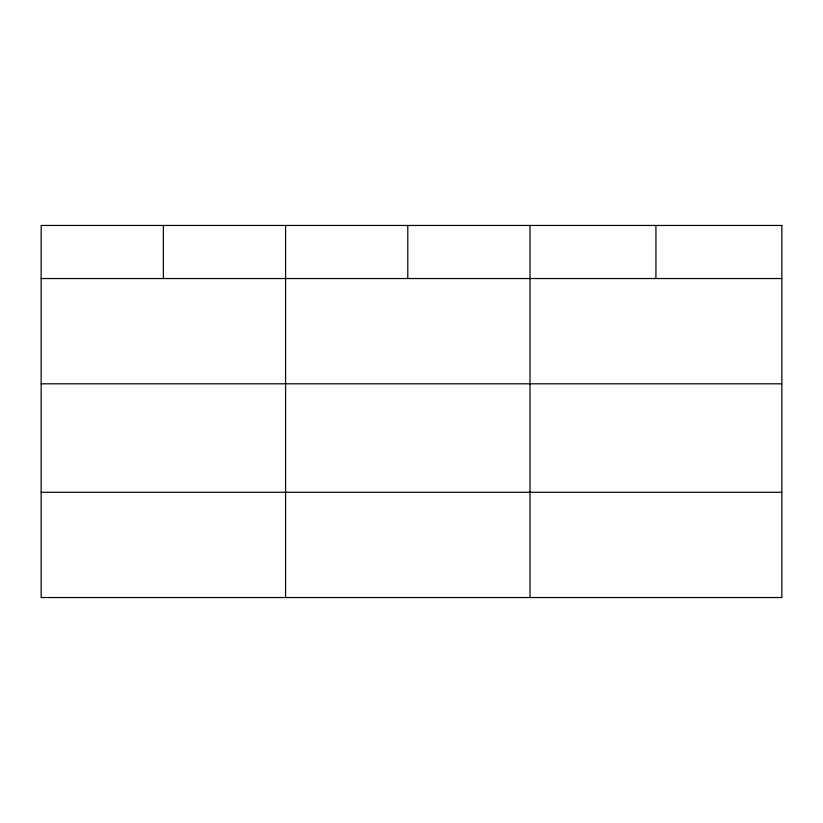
<?xml version="1.0" encoding="UTF-8"?>
<svg xmlns="http://www.w3.org/2000/svg" width="823" height="823" viewBox="0 0 823 823"><rect width="100%" height="100%" fill="white"/><g stroke="black" fill="none" stroke-linecap="round" stroke-linejoin="round"><path stroke-width="1.23" d="M41.15 278.534L781.85 278.534M41.15 383.806L781.85 383.806M41.15 492.267L781.85 492.267M655.931 225.461L655.931 278.534M530.012 225.461L530.012 597.539M407.796 225.461L407.796 278.534M285.581 225.461L285.581 597.539M163.366 225.461L163.366 278.534M781.85 225.461L41.15 225.461L41.15 597.539L781.85 597.539L781.85 225.461"/></g></svg>
